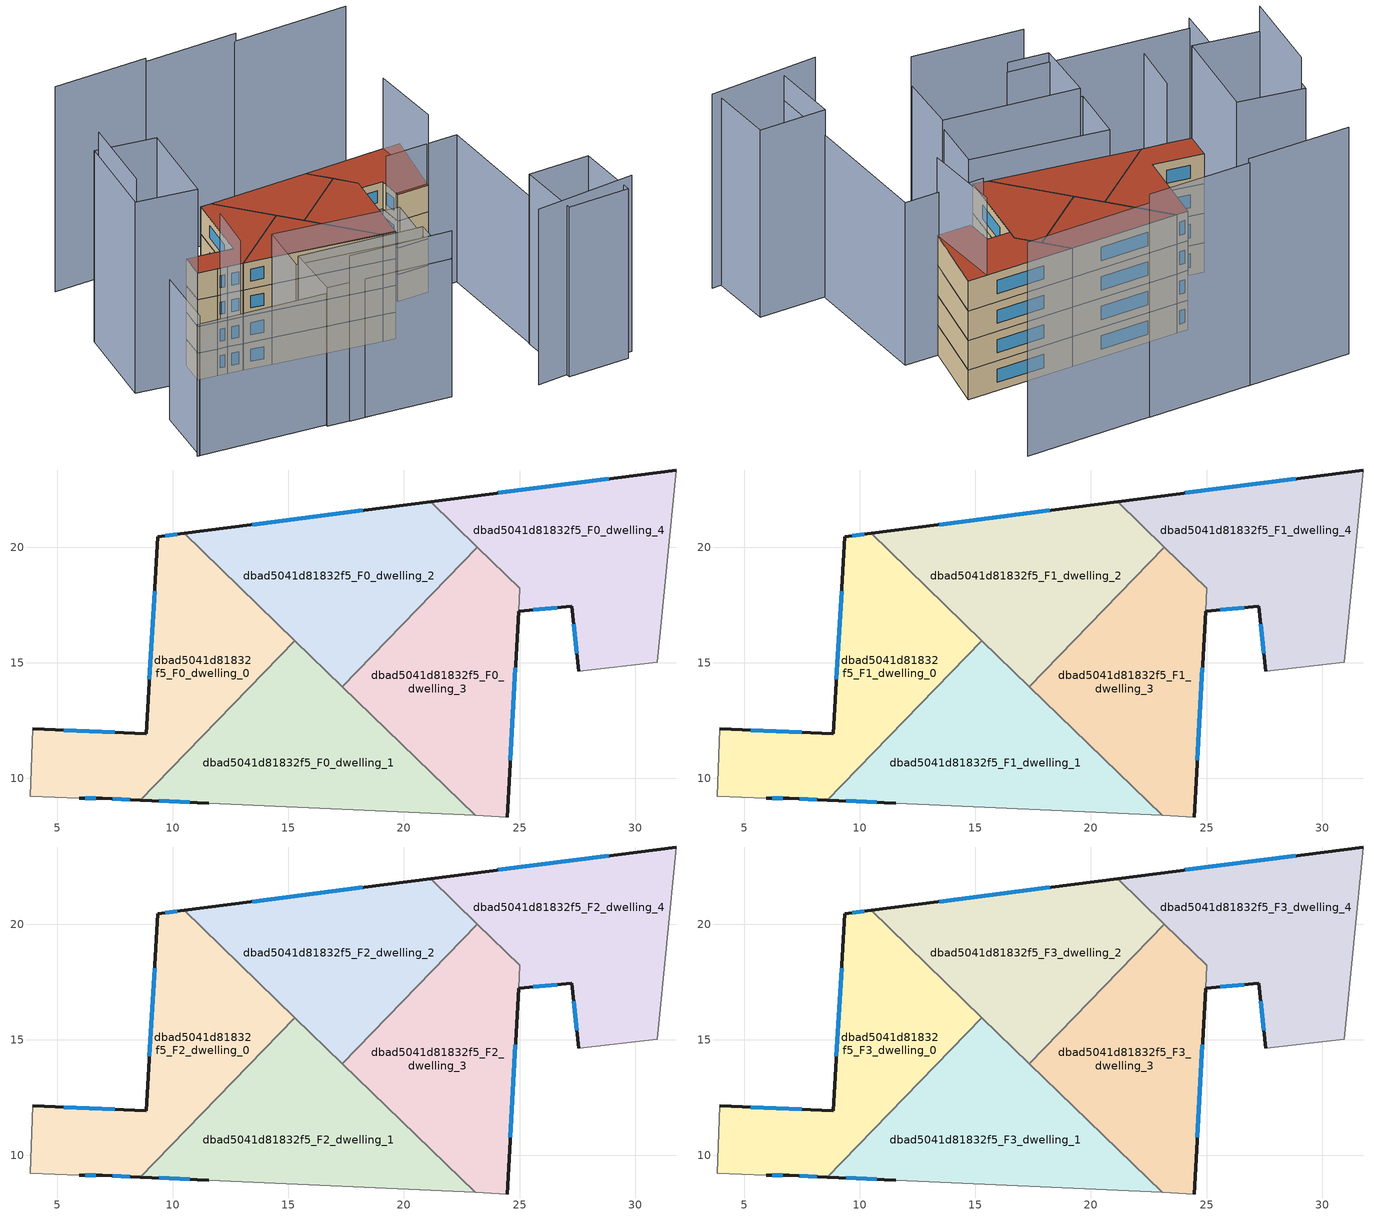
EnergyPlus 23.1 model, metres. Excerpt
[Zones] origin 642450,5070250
dbad5041d81832f5_F0_dwelling_0
 floor ground (EU_floor_Construction): 15.28,15.96 8.59,9.07 6.95,9.14 5.95,9.14 3.85,9.24 3.95,12.14 8.85,11.94 9.35,20.45 10.51,20.59 z0
 wall outside (EU_wall_Construction): 5.95,9.14 6.95,9.14 8.59,9.07 / 10.51,20.59 9.35,20.45 8.85,11.94 3.95,12.14 z0:3
 wall adiabatic (EU_wall_Construction): 3.95,12.14 3.85,9.24 5.95,9.14 z0:3
 wall to dbad5041d81832f5_F0_dwelling_2 (EU_wall_Construction): 15.28,15.96 10.51,20.59 z0:3
 wall to dbad5041d81832f5_F0_dwelling_1 (EU_wall_Construction): 8.59,9.07 15.28,15.96 z0:3
 window (EU_Window_Construction): 7.4,9.12 8.14,9.09 / 6.22,9.14 6.67,9.14 / 7.5,12 5.3,12.09 / 9.21,18.11 8.99,14.28 / 10.19,20.55 9.67,20.49 z0.83:2.17
dbad5041d81832f5_F0_dwelling_1
 floor ground (EU_floor_Construction): 23.08,8.4 11.55,8.94 8.59,9.07 15.28,15.96 z0
 wall outside (EU_wall_Construction): 8.59,9.07 11.55,8.94 z0:3
 wall adiabatic (EU_wall_Construction): 11.55,8.94 23.08,8.4 z0:3
 wall to dbad5041d81832f5_F0_dwelling_3 (EU_wall_Construction): 23.08,8.4 17.33,13.98 z0:3
 wall to dbad5041d81832f5_F0_dwelling_2 (EU_wall_Construction): 17.33,13.98 15.28,15.96 z0:3
 window (EU_Window_Construction): 9.41,9.03 10.74,8.97 z0.83:2.17
dbad5041d81832f5_F0_dwelling_2
 floor ground (EU_floor_Construction): 23.18,20.01 17.33,13.98 10.51,20.59 21.16,21.97 z0
 wall outside (EU_wall_Construction): 21.16,21.97 10.51,20.59 z0:3
 wall to dbad5041d81832f5_F0_dwelling_4 (EU_wall_Construction): 23.18,20.01 21.16,21.97 z0:3
 wall to dbad5041d81832f5_F0_dwelling_3 (EU_wall_Construction): 17.33,13.98 23.18,20.01 z0:3
 window (EU_Window_Construction): 18.23,21.59 13.44,20.97 z0.83:2.17
dbad5041d81832f5_F0_dwelling_3
 floor ground (EU_floor_Construction): 25.02,18.22 24.46,8.33 23.08,8.4 17.33,13.98 23.18,20.01 z0
 wall outside (EU_wall_Construction): 24.46,8.33 24.96,17.24 z0:3
 wall adiabatic (EU_wall_Construction): 23.08,8.4 24.46,8.33 z0:3
 wall to dbad5041d81832f5_F0_dwelling_4 (EU_wall_Construction): 24.96,17.24 25.02,18.22 23.18,20.01 z0:3
 window (EU_Window_Construction): 24.6,10.78 24.82,14.79 z0.83:2.17
dbad5041d81832f5_F0_dwelling_4
 floor ground (EU_floor_Construction): 31.77,23.34 30.97,15.04 27.56,14.64 27.27,17.44 24.96,17.24 25.02,18.22 21.16,21.97 z0
 wall outside (EU_wall_Construction): 31.77,23.34 21.16,21.97 / 24.96,17.24 27.27,17.44 27.56,14.64 z0:3
 wall adiabatic (EU_wall_Construction): 27.56,14.64 30.97,15.04 31.77,23.34 z0:3
 window (EU_Window_Construction): 28.85,22.96 24.08,22.35 / 27.35,16.67 27.48,15.41 / 25.6,17.29 26.63,17.38 z0.83:2.17
dbad5041d81832f5_F1_dwelling_0
 floor to dbad5041d81832f5_F0_dwelling_0 (EU_floor_Construction): 15.28,15.96 8.59,9.07 6.95,9.14 5.95,9.14 3.85,9.24 3.95,12.14 8.85,11.94 9.35,20.45 10.51,20.59 z3
 wall outside (EU_wall_Construction): 5.95,9.14 6.95,9.14 8.59,9.07 / 10.51,20.59 9.35,20.45 8.85,11.94 3.95,12.14 z3:6
 wall adiabatic (EU_wall_Construction): 3.95,12.14 3.85,9.24 5.95,9.14 z3:6
 wall to dbad5041d81832f5_F1_dwelling_2 (EU_wall_Construction): 15.28,15.96 10.51,20.59 z3:6
 wall to dbad5041d81832f5_F1_dwelling_1 (EU_wall_Construction): 8.59,9.07 15.28,15.96 z3:6
 window (EU_Window_Construction): 7.4,9.12 8.14,9.09 / 6.22,9.14 6.67,9.14 / 7.5,12 5.3,12.09 / 9.21,18.11 8.99,14.28 / 10.19,20.55 9.67,20.49 z3.83:5.17
dbad5041d81832f5_F1_dwelling_1
 floor to dbad5041d81832f5_F0_dwelling_1 (EU_floor_Construction): 23.08,8.4 11.55,8.94 8.59,9.07 15.28,15.96 z3
 wall outside (EU_wall_Construction): 8.59,9.07 11.55,8.94 z3:6
 wall adiabatic (EU_wall_Construction): 11.55,8.94 23.08,8.4 z3:6
 wall to dbad5041d81832f5_F1_dwelling_3 (EU_wall_Construction): 23.08,8.4 17.33,13.98 z3:6
 wall to dbad5041d81832f5_F1_dwelling_2 (EU_wall_Construction): 17.33,13.98 15.28,15.96 z3:6
 window (EU_Window_Construction): 9.41,9.03 10.74,8.97 z3.83:5.17
dbad5041d81832f5_F1_dwelling_2
 floor to dbad5041d81832f5_F0_dwelling_2 (EU_floor_Construction): 23.18,20.01 17.33,13.98 10.51,20.59 21.16,21.97 z3
 wall outside (EU_wall_Construction): 21.16,21.97 10.51,20.59 z3:6
 wall to dbad5041d81832f5_F1_dwelling_4 (EU_wall_Construction): 23.18,20.01 21.16,21.97 z3:6
 wall to dbad5041d81832f5_F1_dwelling_3 (EU_wall_Construction): 17.33,13.98 23.18,20.01 z3:6
 window (EU_Window_Construction): 18.23,21.59 13.44,20.97 z3.83:5.17
dbad5041d81832f5_F1_dwelling_3
 floor to dbad5041d81832f5_F0_dwelling_3 (EU_floor_Construction): 25.02,18.22 24.46,8.33 23.08,8.4 17.33,13.98 23.18,20.01 z3
 wall outside (EU_wall_Construction): 24.46,8.33 24.96,17.24 z3:6
 wall adiabatic (EU_wall_Construction): 23.08,8.4 24.46,8.33 z3:6
 wall to dbad5041d81832f5_F1_dwelling_4 (EU_wall_Construction): 24.96,17.24 25.02,18.22 23.18,20.01 z3:6
 window (EU_Window_Construction): 24.6,10.78 24.82,14.79 z3.83:5.17
dbad5041d81832f5_F1_dwelling_4
 floor to dbad5041d81832f5_F0_dwelling_4 (EU_floor_Construction): 31.77,23.34 30.97,15.04 27.56,14.64 27.26,17.44 24.96,17.24 25.02,18.22 21.16,21.97 z3
 wall outside (EU_wall_Construction): 31.77,23.34 21.16,21.97 / 24.96,17.24 27.27,17.44 27.56,14.64 z3:6
 wall adiabatic (EU_wall_Construction): 27.56,14.64 30.97,15.04 31.77,23.34 z3:6
 window (EU_Window_Construction): 28.85,22.96 24.08,22.35 / 27.35,16.67 27.48,15.41 / 25.6,17.29 26.63,17.38 z3.83:5.17
dbad5041d81832f5_F2_dwelling_0
 floor to dbad5041d81832f5_F1_dwelling_0 (EU_floor_Construction): 15.28,15.96 8.59,9.07 6.95,9.14 5.95,9.14 3.85,9.24 3.95,12.14 8.85,11.94 9.35,20.45 10.51,20.59 z6
 wall outside (EU_wall_Construction): 5.95,9.14 6.95,9.14 8.59,9.07 / 10.51,20.59 9.35,20.45 8.85,11.94 3.95,12.14 z6:9
 wall adiabatic (EU_wall_Construction): 3.95,12.14 3.85,9.24 5.95,9.14 z6:9
 wall to dbad5041d81832f5_F2_dwelling_2 (EU_wall_Construction): 15.28,15.96 10.51,20.59 z6:9
 wall to dbad5041d81832f5_F2_dwelling_1 (EU_wall_Construction): 8.59,9.07 15.28,15.96 z6:9
 window (EU_Window_Construction): 7.4,9.12 8.14,9.09 / 6.22,9.14 6.67,9.14 / 7.5,12 5.3,12.09 / 9.21,18.11 8.99,14.28 / 10.19,20.55 9.67,20.49 z6.83:8.17
dbad5041d81832f5_F2_dwelling_1
 floor to dbad5041d81832f5_F1_dwelling_1 (EU_floor_Construction): 23.08,8.4 11.55,8.94 8.59,9.07 15.28,15.96 z6
 wall outside (EU_wall_Construction): 8.59,9.07 11.55,8.94 z6:9
 wall adiabatic (EU_wall_Construction): 11.55,8.94 23.08,8.4 z6:9
 wall to dbad5041d81832f5_F2_dwelling_3 (EU_wall_Construction): 23.08,8.4 17.33,13.98 z6:9
 wall to dbad5041d81832f5_F2_dwelling_2 (EU_wall_Construction): 17.33,13.98 15.28,15.96 z6:9
 window (EU_Window_Construction): 9.41,9.03 10.74,8.97 z6.83:8.17
dbad5041d81832f5_F2_dwelling_2
 floor to dbad5041d81832f5_F1_dwelling_2 (EU_floor_Construction): 23.18,20.01 17.33,13.98 10.51,20.59 21.16,21.97 z6
 wall outside (EU_wall_Construction): 21.16,21.97 10.51,20.59 z6:9
 wall to dbad5041d81832f5_F2_dwelling_4 (EU_wall_Construction): 23.18,20.01 21.16,21.97 z6:9
 wall to dbad5041d81832f5_F2_dwelling_3 (EU_wall_Construction): 17.33,13.98 23.18,20.01 z6:9
 window (EU_Window_Construction): 18.23,21.59 13.44,20.97 z6.83:8.17
dbad5041d81832f5_F2_dwelling_3
 floor to dbad5041d81832f5_F1_dwelling_3 (EU_floor_Construction): 25.02,18.22 24.46,8.33 23.08,8.4 17.33,13.98 23.18,20.01 z6
 wall outside (EU_wall_Construction): 24.46,8.33 24.96,17.24 z6:9
 wall adiabatic (EU_wall_Construction): 23.08,8.4 24.46,8.33 z6:9
 wall to dbad5041d81832f5_F2_dwelling_4 (EU_wall_Construction): 24.96,17.24 25.02,18.22 23.18,20.01 z6:9
 window (EU_Window_Construction): 24.6,10.78 24.82,14.79 z6.83:8.17
dbad5041d81832f5_F2_dwelling_4
 floor to dbad5041d81832f5_F1_dwelling_4 (EU_floor_Construction): 31.77,23.34 30.97,15.04 27.56,14.64 27.26,17.44 24.96,17.24 25.02,18.22 21.16,21.97 z6
 wall outside (EU_wall_Construction): 31.77,23.34 21.16,21.97 / 24.96,17.24 27.27,17.44 27.56,14.64 z6:9
 wall adiabatic (EU_wall_Construction): 27.56,14.64 30.97,15.04 31.77,23.34 z6:9
 window (EU_Window_Construction): 28.85,22.96 24.08,22.35 / 27.35,16.67 27.48,15.41 / 25.6,17.29 26.63,17.38 z6.83:8.17
dbad5041d81832f5_F3_dwelling_0
 floor to dbad5041d81832f5_F2_dwelling_0 (EU_floor_Construction): 15.28,15.96 8.59,9.07 6.95,9.14 5.95,9.14 3.85,9.24 3.95,12.14 8.85,11.94 9.35,20.45 10.51,20.59 z9
 wall outside (EU_wall_Construction): 5.95,9.14 6.95,9.14 8.59,9.07 / 10.51,20.59 9.35,20.45 8.85,11.94 3.95,12.14 z9:12
 wall adiabatic (EU_wall_Construction): 3.95,12.14 3.85,9.24 5.95,9.14 z9:12
 wall to dbad5041d81832f5_F3_dwelling_2 (EU_wall_Construction): 15.28,15.96 10.51,20.59 z9:12
 wall to dbad5041d81832f5_F3_dwelling_1 (EU_wall_Construction): 8.59,9.07 15.28,15.96 z9:12
 window (EU_Window_Construction): 7.4,9.12 8.14,9.09 / 6.22,9.14 6.67,9.14 / 7.5,12 5.3,12.09 / 9.21,18.11 8.99,14.28 / 10.19,20.55 9.67,20.49 z9.83:11.17
 roof outside (EU_roof_Construction): 8.59,9.07 15.28,15.96 10.51,20.59 9.35,20.45 8.85,11.94 3.95,12.14 3.85,9.24 5.95,9.14 6.95,9.14 z12
dbad5041d81832f5_F3_dwelling_1
 floor to dbad5041d81832f5_F2_dwelling_1 (EU_floor_Construction): 23.08,8.4 11.55,8.94 8.59,9.07 15.28,15.96 z9
 wall outside (EU_wall_Construction): 8.59,9.07 11.55,8.94 z9:12
 wall adiabatic (EU_wall_Construction): 11.55,8.94 23.08,8.4 z9:12
 wall to dbad5041d81832f5_F3_dwelling_3 (EU_wall_Construction): 23.08,8.4 17.33,13.98 z9:12
 wall to dbad5041d81832f5_F3_dwelling_2 (EU_wall_Construction): 17.33,13.98 15.28,15.96 z9:12
 window (EU_Window_Construction): 9.41,9.03 10.74,8.97 z9.83:11.17
 roof outside (EU_roof_Construction): 23.08,8.4 15.28,15.96 8.59,9.07 11.55,8.94 z12
dbad5041d81832f5_F3_dwelling_2
 floor to dbad5041d81832f5_F2_dwelling_2 (EU_floor_Construction): 23.18,20.01 17.33,13.98 10.51,20.59 21.16,21.97 z9
 wall outside (EU_wall_Construction): 21.16,21.97 10.51,20.59 z9:12
 wall to dbad5041d81832f5_F3_dwelling_4 (EU_wall_Construction): 23.18,20.01 21.16,21.97 z9:12
 wall to dbad5041d81832f5_F3_dwelling_3 (EU_wall_Construction): 17.33,13.98 23.18,20.01 z9:12
 window (EU_Window_Construction): 18.23,21.59 13.44,20.97 z9.83:11.17
 roof outside (EU_roof_Construction): 17.33,13.98 23.18,20.01 21.16,21.97 10.51,20.59 z12
dbad5041d81832f5_F3_dwelling_3
 floor to dbad5041d81832f5_F2_dwelling_3 (EU_floor_Construction): 25.02,18.22 24.46,8.33 23.08,8.4 17.33,13.98 23.18,20.01 z9
 wall outside (EU_wall_Construction): 24.46,8.33 24.96,17.24 z9:12
 wall adiabatic (EU_wall_Construction): 23.08,8.4 24.46,8.33 z9:12
 wall to dbad5041d81832f5_F3_dwelling_4 (EU_wall_Construction): 24.96,17.24 25.02,18.22 23.18,20.01 z9:12
 window (EU_Window_Construction): 24.6,10.78 24.82,14.79 z9.83:11.17
 roof outside (EU_roof_Construction): 24.46,8.33 25.02,18.22 23.18,20.01 17.33,13.98 23.08,8.4 z12
dbad5041d81832f5_F3_dwelling_4
 floor to dbad5041d81832f5_F2_dwelling_4 (EU_floor_Construction): 31.77,23.34 30.97,15.04 27.56,14.64 27.26,17.44 24.96,17.24 25.02,18.22 21.16,21.97 z9
 wall outside (EU_wall_Construction): 31.77,23.34 21.16,21.97 / 24.96,17.24 27.27,17.44 27.56,14.64 z9:12
 wall adiabatic (EU_wall_Construction): 27.56,14.64 30.97,15.04 31.77,23.34 z9:12
 window (EU_Window_Construction): 28.85,22.96 24.08,22.35 / 27.35,16.67 27.48,15.41 / 25.6,17.29 26.63,17.38 z9.83:11.17
 roof outside (EU_roof_Construction): 30.97,15.04 31.77,23.34 21.16,21.97 25.02,18.22 24.96,17.24 27.27,17.44 27.56,14.64 z12
shading: 13.92,-3.91 24.83,-3.69 z0:18.5; 33.33,-5.3 44.14,-3.3 z0:19.7; 36.66,-5.18 35.77,2.13 / 35.77,2.13 42.38,2.94 / 42.38,2.94 43.28,-4.37 / 43.28,-4.37 36.66,-5.18 z0:19; -2.17,-3.77 15.64,-3.58 z0:14.7; 24.76,-3.88 11.55,-3.87 / 11.55,-3.87 11.55,2.73 / 11.55,2.73 24.76,2.73 / 24.76,2.73 24.76,-3.88 z0:15.5; -1.75,3.55 -1.95,-3.87 z0:15.7; 24.66,2.23 11.31,2.74 / 11.31,2.74 11.55,8.94 / 11.55,8.94 24.9,8.42 / 24.9,8.42 24.66,2.23 z0:14.6; 6.19,9.12 5.85,3.74 z0:18.1; -2.16,19.05 -2.54,9.54 z0:24; 3.85,9.24 -2.66,9.54 / -2.66,9.54 -2.17,20 / -2.17,20 4.33,19.7 / 4.33,19.7 3.85,9.24 z0:21.4; 18.66,32.65 8.46,31.35 z0:22.6; 31.07,34.25 18.57,32.64 z0:21.7; 8.53,31.36 -1.66,30.11 z0:23; 26.39,14.77 34.3,15.67 / 34.3,15.67 36.66,-5.18 z0:16.5; 30.97,15.04 29.89,23.09 z0:19.9
[Building]
EU S2 Campaign: North Axis=0; Terrain=City; Solar Distribution=FullExterior
[Site:Location]
Lyon-Bron: Latitude=45.75; Longitude=5; Time Zone=1; Elevation=198
[SizingPeriod:WeatherFileDays]
AnnualSizingPeriod: Begin Month=1; Begin Day of Month=1; End Month=12; End Day of Month=31; Day of Week for Start Day=Monday; Use Weather File Daylight Saving Period=No; Use Weather File Rain and Snow Indicators=No
[MATERIAL]
EU_InternalMass_Material: Roughness=MediumRough; Thickness=0.1; Conductivity=1; Density=1800; Specific Heat=900; Thermal Absorptance=0.9; Solar Absorptance=0.7; Visible Absorptance=0.7
[MATERIAL:NOMASS] Roughness=MediumRough; Thermal Absorptance=0.9; Solar Absorptance=0.7; Visible Absorptance=0.7
Name | Thermal Resistance
EU_wall_NoMass | 0.87146
EU_roof_NoMass | 0.842276
EU_floor_NoMass | 0.496999
[WINDOWMATERIAL:SIMPLEGLAZINGSYSTEM]
EU_Window_SimpleGlazing: UFactor=2.2525; Solar Heat Gain Coefficient=0.76; Visible Transmittance=0.76
[CONSTRUCTION]
EU_wall_Construction: EU_wall_NoMass
EU_roof_Construction: EU_roof_NoMass
EU_floor_Construction: EU_floor_NoMass
EU_Window_Construction: EU_Window_SimpleGlazing
EU_InternalMass_Construction: EU_InternalMass_Material
[ZONE] Type=1; Multiplier=1; Ceiling Height=autocalculate; Floor Area=autocalculate; Part of Total Floor Area=Yes
Name | Volume
dbad5041d81832f5_F0_dwelling_0 | 156.276
dbad5041d81832f5_F1_dwelling_0; dbad5041d81832f5_F2_dwelling_0; dbad5041d81832f5_F3_dwelling_0 | 156.278
dbad5041d81832f5_F0_dwelling_1; dbad5041d81832f5_F1_dwelling_1; dbad5041d81832f5_F2_dwelling_1; dbad5041d81832f5_F3_dwelling_1 | 156.305
dbad5041d81832f5_F0_dwelling_2 | 155.309
dbad5041d81832f5_F1_dwelling_2; dbad5041d81832f5_F2_dwelling_2; dbad5041d81832f5_F3_dwelling_2 | 155.308
dbad5041d81832f5_F0_dwelling_3; dbad5041d81832f5_F1_dwelling_3; dbad5041d81832f5_F2_dwelling_3; dbad5041d81832f5_F3_dwelling_3 | 153.872
dbad5041d81832f5_F0_dwelling_4; dbad5041d81832f5_F1_dwelling_4; dbad5041d81832f5_F2_dwelling_4; dbad5041d81832f5_F3_dwelling_4 | 159.661
[INTERNALMASS] Construction=EU_InternalMass_Construction
Name | Zone or ZoneList | Surface Area
dbad5041d81832f5_F0_dwelling_0_EU_InternalMass | dbad5041d81832f5_F0_dwelling_0 | 52.0932
dbad5041d81832f5_F0_dwelling_1_EU_InternalMass | dbad5041d81832f5_F0_dwelling_1 | 52.1008
dbad5041d81832f5_F0_dwelling_2_EU_InternalMass | dbad5041d81832f5_F0_dwelling_2 | 51.7685
dbad5041d81832f5_F0_dwelling_3_EU_InternalMass | dbad5041d81832f5_F0_dwelling_3 | 51.2909
dbad5041d81832f5_F0_dwelling_4_EU_InternalMass | dbad5041d81832f5_F0_dwelling_4 | 53.2203
dbad5041d81832f5_F1_dwelling_0_EU_InternalMass | dbad5041d81832f5_F1_dwelling_0 | 52.0932
dbad5041d81832f5_F1_dwelling_1_EU_InternalMass | dbad5041d81832f5_F1_dwelling_1 | 52.1008
dbad5041d81832f5_F1_dwelling_2_EU_InternalMass | dbad5041d81832f5_F1_dwelling_2 | 51.7685
dbad5041d81832f5_F1_dwelling_3_EU_InternalMass | dbad5041d81832f5_F1_dwelling_3 | 51.2909
dbad5041d81832f5_F1_dwelling_4_EU_InternalMass | dbad5041d81832f5_F1_dwelling_4 | 53.2203
dbad5041d81832f5_F2_dwelling_0_EU_InternalMass | dbad5041d81832f5_F2_dwelling_0 | 52.0932
dbad5041d81832f5_F2_dwelling_1_EU_InternalMass | dbad5041d81832f5_F2_dwelling_1 | 52.1008
dbad5041d81832f5_F2_dwelling_2_EU_InternalMass | dbad5041d81832f5_F2_dwelling_2 | 51.7685
dbad5041d81832f5_F2_dwelling_3_EU_InternalMass | dbad5041d81832f5_F2_dwelling_3 | 51.2909
dbad5041d81832f5_F2_dwelling_4_EU_InternalMass | dbad5041d81832f5_F2_dwelling_4 | 53.2203
dbad5041d81832f5_F3_dwelling_0_EU_InternalMass | dbad5041d81832f5_F3_dwelling_0 | 52.0932
dbad5041d81832f5_F3_dwelling_1_EU_InternalMass | dbad5041d81832f5_F3_dwelling_1 | 52.1008
dbad5041d81832f5_F3_dwelling_2_EU_InternalMass | dbad5041d81832f5_F3_dwelling_2 | 51.7685
dbad5041d81832f5_F3_dwelling_3_EU_InternalMass | dbad5041d81832f5_F3_dwelling_3 | 51.2909
dbad5041d81832f5_F3_dwelling_4_EU_InternalMass | dbad5041d81832f5_F3_dwelling_4 | 53.2203
[OTHEREQUIPMENT] Fuel Type=Electricity; Design Level Calculation Method=Watts/Area; Power per Zone Floor Area=1; Fraction Latent=0; Fraction Radiant=0; Fraction Lost=0; Carbon Dioxide Generation Rate=0; EndUse Subcategory=EU_Step8_InternalGains
Name | Zone or ZoneList or Space or SpaceList | Schedule
EU_Step8_InternalGain_dbad5041d81832f5_F0_dwelling_0_f000 | dbad5041d81832f5_F0_dwelling_0 | EU_Step8_GainSchedule_dbad5041d81832f5_F0_dwelling_0_f000
EU_Step8_InternalGain_dbad5041d81832f5_F0_dwelling_1_f000 | dbad5041d81832f5_F0_dwelling_1 | EU_Step8_GainSchedule_dbad5041d81832f5_F0_dwelling_1_f000
EU_Step8_InternalGain_dbad5041d81832f5_F0_dwelling_2_f000 | dbad5041d81832f5_F0_dwelling_2 | EU_Step8_GainSchedule_dbad5041d81832f5_F0_dwelling_2_f000
EU_Step8_InternalGain_dbad5041d81832f5_F0_dwelling_3_f000 | dbad5041d81832f5_F0_dwelling_3 | EU_Step8_GainSchedule_dbad5041d81832f5_F0_dwelling_3_f000
EU_Step8_InternalGain_dbad5041d81832f5_F0_dwelling_4_f000 | dbad5041d81832f5_F0_dwelling_4 | EU_Step8_GainSchedule_dbad5041d81832f5_F0_dwelling_4_f000
EU_Step8_InternalGain_dbad5041d81832f5_F1_dwelling_0_f000 | dbad5041d81832f5_F1_dwelling_0 | EU_Step8_GainSchedule_dbad5041d81832f5_F1_dwelling_0_f000
EU_Step8_InternalGain_dbad5041d81832f5_F1_dwelling_1_f000 | dbad5041d81832f5_F1_dwelling_1 | EU_Step8_GainSchedule_dbad5041d81832f5_F1_dwelling_1_f000
EU_Step8_InternalGain_dbad5041d81832f5_F1_dwelling_2_f000 | dbad5041d81832f5_F1_dwelling_2 | EU_Step8_GainSchedule_dbad5041d81832f5_F1_dwelling_2_f000
EU_Step8_InternalGain_dbad5041d81832f5_F1_dwelling_3_f000 | dbad5041d81832f5_F1_dwelling_3 | EU_Step8_GainSchedule_dbad5041d81832f5_F1_dwelling_3_f000
EU_Step8_InternalGain_dbad5041d81832f5_F1_dwelling_4_f000 | dbad5041d81832f5_F1_dwelling_4 | EU_Step8_GainSchedule_dbad5041d81832f5_F1_dwelling_4_f000
EU_Step8_InternalGain_dbad5041d81832f5_F2_dwelling_0_f000 | dbad5041d81832f5_F2_dwelling_0 | EU_Step8_GainSchedule_dbad5041d81832f5_F2_dwelling_0_f000
EU_Step8_InternalGain_dbad5041d81832f5_F2_dwelling_1_f000 | dbad5041d81832f5_F2_dwelling_1 | EU_Step8_GainSchedule_dbad5041d81832f5_F2_dwelling_1_f000
EU_Step8_InternalGain_dbad5041d81832f5_F2_dwelling_2_f000 | dbad5041d81832f5_F2_dwelling_2 | EU_Step8_GainSchedule_dbad5041d81832f5_F2_dwelling_2_f000
EU_Step8_InternalGain_dbad5041d81832f5_F2_dwelling_3_f000 | dbad5041d81832f5_F2_dwelling_3 | EU_Step8_GainSchedule_dbad5041d81832f5_F2_dwelling_3_f000
EU_Step8_InternalGain_dbad5041d81832f5_F2_dwelling_4_f000 | dbad5041d81832f5_F2_dwelling_4 | EU_Step8_GainSchedule_dbad5041d81832f5_F2_dwelling_4_f000
EU_Step8_InternalGain_dbad5041d81832f5_F3_dwelling_0_f000 | dbad5041d81832f5_F3_dwelling_0 | EU_Step8_GainSchedule_dbad5041d81832f5_F3_dwelling_0_f000
EU_Step8_InternalGain_dbad5041d81832f5_F3_dwelling_1_f000 | dbad5041d81832f5_F3_dwelling_1 | EU_Step8_GainSchedule_dbad5041d81832f5_F3_dwelling_1_f000
EU_Step8_InternalGain_dbad5041d81832f5_F3_dwelling_2_f000 | dbad5041d81832f5_F3_dwelling_2 | EU_Step8_GainSchedule_dbad5041d81832f5_F3_dwelling_2_f000
EU_Step8_InternalGain_dbad5041d81832f5_F3_dwelling_3_f000 | dbad5041d81832f5_F3_dwelling_3 | EU_Step8_GainSchedule_dbad5041d81832f5_F3_dwelling_3_f000
EU_Step8_InternalGain_dbad5041d81832f5_F3_dwelling_4_f000 | dbad5041d81832f5_F3_dwelling_4 | EU_Step8_GainSchedule_dbad5041d81832f5_F3_dwelling_4_f000
[ZONEVENTILATION:DESIGNFLOWRATE] Schedule=EU_AlwaysOn; Design Flow Rate Calculation Method=AirChanges/Hour; Air Changes per Hour=0.425; Ventilation Type=Natural; Fan Pressure Rise=0; Fan Total Efficiency=1; Constant Term Coefficient=1; Temperature Term Coefficient=0; Velocity Term Coefficient=0; Velocity Squared Term Coefficient=0; Minimum Indoor Temperature=-100; Maximum Indoor Temperature=100; Delta Temperature=-100; Minimum Outdoor Temperature=-100; Maximum Outdoor Temperature=100; Maximum Wind Speed=40
Name | Zone or ZoneList or Space or SpaceList
EU_ConstantAir_dbad5041d81832f5_F0_dwelling_0 | dbad5041d81832f5_F0_dwelling_0
EU_ConstantAir_dbad5041d81832f5_F0_dwelling_1 | dbad5041d81832f5_F0_dwelling_1
EU_ConstantAir_dbad5041d81832f5_F0_dwelling_2 | dbad5041d81832f5_F0_dwelling_2
EU_ConstantAir_dbad5041d81832f5_F0_dwelling_3 | dbad5041d81832f5_F0_dwelling_3
EU_ConstantAir_dbad5041d81832f5_F0_dwelling_4 | dbad5041d81832f5_F0_dwelling_4
EU_ConstantAir_dbad5041d81832f5_F1_dwelling_0 | dbad5041d81832f5_F1_dwelling_0
EU_ConstantAir_dbad5041d81832f5_F1_dwelling_1 | dbad5041d81832f5_F1_dwelling_1
EU_ConstantAir_dbad5041d81832f5_F1_dwelling_2 | dbad5041d81832f5_F1_dwelling_2
EU_ConstantAir_dbad5041d81832f5_F1_dwelling_3 | dbad5041d81832f5_F1_dwelling_3
EU_ConstantAir_dbad5041d81832f5_F1_dwelling_4 | dbad5041d81832f5_F1_dwelling_4
EU_ConstantAir_dbad5041d81832f5_F2_dwelling_0 | dbad5041d81832f5_F2_dwelling_0
EU_ConstantAir_dbad5041d81832f5_F2_dwelling_1 | dbad5041d81832f5_F2_dwelling_1
EU_ConstantAir_dbad5041d81832f5_F2_dwelling_2 | dbad5041d81832f5_F2_dwelling_2
EU_ConstantAir_dbad5041d81832f5_F2_dwelling_3 | dbad5041d81832f5_F2_dwelling_3
EU_ConstantAir_dbad5041d81832f5_F2_dwelling_4 | dbad5041d81832f5_F2_dwelling_4
EU_ConstantAir_dbad5041d81832f5_F3_dwelling_0 | dbad5041d81832f5_F3_dwelling_0
EU_ConstantAir_dbad5041d81832f5_F3_dwelling_1 | dbad5041d81832f5_F3_dwelling_1
EU_ConstantAir_dbad5041d81832f5_F3_dwelling_2 | dbad5041d81832f5_F3_dwelling_2
EU_ConstantAir_dbad5041d81832f5_F3_dwelling_3 | dbad5041d81832f5_F3_dwelling_3
EU_ConstantAir_dbad5041d81832f5_F3_dwelling_4 | dbad5041d81832f5_F3_dwelling_4
[HVACTEMPLATE:THERMOSTAT] Constant Heating Setpoint=20; Constant Cooling Setpoint=50
EU_HeatOnly_dbad5041d81832f5_F0_dwelling_0; EU_HeatOnly_dbad5041d81832f5_F0_dwelling_1; EU_HeatOnly_dbad5041d81832f5_F0_dwelling_2; EU_HeatOnly_dbad5041d81832f5_F0_dwelling_3; EU_HeatOnly_dbad5041d81832f5_F0_dwelling_4; EU_HeatOnly_dbad5041d81832f5_F1_dwelling_0; EU_HeatOnly_dbad5041d81832f5_F1_dwelling_1; EU_HeatOnly_dbad5041d81832f5_F1_dwelling_2; EU_HeatOnly_dbad5041d81832f5_F1_dwelling_3; EU_HeatOnly_dbad5041d81832f5_F1_dwelling_4; EU_HeatOnly_dbad5041d81832f5_F2_dwelling_0; EU_HeatOnly_dbad5041d81832f5_F2_dwelling_1; EU_HeatOnly_dbad5041d81832f5_F2_dwelling_2; EU_HeatOnly_dbad5041d81832f5_F2_dwelling_3; EU_HeatOnly_dbad5041d81832f5_F2_dwelling_4; EU_HeatOnly_dbad5041d81832f5_F3_dwelling_0; EU_HeatOnly_dbad5041d81832f5_F3_dwelling_1; EU_HeatOnly_dbad5041d81832f5_F3_dwelling_2; EU_HeatOnly_dbad5041d81832f5_F3_dwelling_3; EU_HeatOnly_dbad5041d81832f5_F3_dwelling_4
[HVACTEMPLATE:ZONE:IDEALLOADSAIRSYSTEM] System Availability Schedule=EU_AlwaysOn; Maximum Heating Supply Air Temperature=50; Minimum Cooling Supply Air Temperature=13; Maximum Heating Supply Air Humidity Ratio=0.0156; Minimum Cooling Supply Air Humidity Ratio=0.0077; Heating Limit=NoLimit; Cooling Limit=NoLimit; Heating Availability Schedule=EU_AlwaysOn; Cooling Availability Schedule=EU_CoolingOff; Dehumidification Control Type=ConstantSensibleHeatRatio; Cooling Sensible Heat Ratio=0.7; Dehumidification Setpoint=60; Humidification Control Type=None; Humidification Setpoint=30; Outdoor Air Method=None; Outdoor Air Flow Rate per Person=0.00944; Outdoor Air Flow Rate per Zone Floor Area=0; Outdoor Air Flow Rate per Zone=0; Demand Controlled Ventilation Type=None; Outdoor Air Economizer Type=NoEconomizer; Heat Recovery Type=None; Sensible Heat Recovery Effectiveness=0.7; Latent Heat Recovery Effectiveness=0.65
Name | Template Thermostat
dbad5041d81832f5_F0_dwelling_0 | EU_HeatOnly_dbad5041d81832f5_F0_dwelling_0
dbad5041d81832f5_F0_dwelling_1 | EU_HeatOnly_dbad5041d81832f5_F0_dwelling_1
dbad5041d81832f5_F0_dwelling_2 | EU_HeatOnly_dbad5041d81832f5_F0_dwelling_2
dbad5041d81832f5_F0_dwelling_3 | EU_HeatOnly_dbad5041d81832f5_F0_dwelling_3
dbad5041d81832f5_F0_dwelling_4 | EU_HeatOnly_dbad5041d81832f5_F0_dwelling_4
dbad5041d81832f5_F1_dwelling_0 | EU_HeatOnly_dbad5041d81832f5_F1_dwelling_0
dbad5041d81832f5_F1_dwelling_1 | EU_HeatOnly_dbad5041d81832f5_F1_dwelling_1
dbad5041d81832f5_F1_dwelling_2 | EU_HeatOnly_dbad5041d81832f5_F1_dwelling_2
dbad5041d81832f5_F1_dwelling_3 | EU_HeatOnly_dbad5041d81832f5_F1_dwelling_3
dbad5041d81832f5_F1_dwelling_4 | EU_HeatOnly_dbad5041d81832f5_F1_dwelling_4
dbad5041d81832f5_F2_dwelling_0 | EU_HeatOnly_dbad5041d81832f5_F2_dwelling_0
dbad5041d81832f5_F2_dwelling_1 | EU_HeatOnly_dbad5041d81832f5_F2_dwelling_1
dbad5041d81832f5_F2_dwelling_2 | EU_HeatOnly_dbad5041d81832f5_F2_dwelling_2
dbad5041d81832f5_F2_dwelling_3 | EU_HeatOnly_dbad5041d81832f5_F2_dwelling_3
dbad5041d81832f5_F2_dwelling_4 | EU_HeatOnly_dbad5041d81832f5_F2_dwelling_4
dbad5041d81832f5_F3_dwelling_0 | EU_HeatOnly_dbad5041d81832f5_F3_dwelling_0
dbad5041d81832f5_F3_dwelling_1 | EU_HeatOnly_dbad5041d81832f5_F3_dwelling_1
dbad5041d81832f5_F3_dwelling_2 | EU_HeatOnly_dbad5041d81832f5_F3_dwelling_2
dbad5041d81832f5_F3_dwelling_3 | EU_HeatOnly_dbad5041d81832f5_F3_dwelling_3
dbad5041d81832f5_F3_dwelling_4 | EU_HeatOnly_dbad5041d81832f5_F3_dwelling_4
[SIZING:ZONE] Zone Cooling Design Supply Air Temperature Input Method=SupplyAirTemperature; Zone Cooling Design Supply Air Temperature=13; Zone Heating Design Supply Air Temperature Input Method=SupplyAirTemperature; Zone Heating Design Supply Air Temperature=50; Zone Cooling Design Supply Air Humidity Ratio=0.008; Zone Heating Design Supply Air Humidity Ratio=0.008; Cooling Design Air Flow Method=DesignDay; Cooling Design Air Flow Rate=0; Cooling Minimum Air Flow per Zone Floor Area=0.000762; Cooling Minimum Air Flow=0; Cooling Minimum Air Flow Fraction=0.2; Heating Design Air Flow Method=DesignDay; Heating Design Air Flow Rate=0; Heating Maximum Air Flow per Zone Floor Area=0.002032; Heating Maximum Air Flow=0.141576; Heating Maximum Air Flow Fraction=0.3; Account for Dedicated Outdoor Air System=No; Dedicated Outdoor Air System Control Strategy=NeutralSupplyAir; Dedicated Outdoor Air Low Setpoint Temperature for Design=autosize; Dedicated Outdoor Air High Setpoint Temperature for Design=autosize; Zone Load Sizing Method=Sensible Load Only No Latent Load; Zone Latent Cooling Design Supply Air Humidity Ratio Input Method=HumidityRatioDifference; Zone Cooling Design Supply Air Humidity Ratio Difference=0.005; Zone Latent Heating Design Supply Air Humidity Ratio Input Method=HumidityRatioDifference; Zone Humidification Design Supply Air Humidity Ratio Difference=0.005
dbad5041d81832f5_F0_dwelling_0; dbad5041d81832f5_F0_dwelling_1; dbad5041d81832f5_F0_dwelling_2; dbad5041d81832f5_F0_dwelling_3; dbad5041d81832f5_F0_dwelling_4; dbad5041d81832f5_F1_dwelling_0; dbad5041d81832f5_F1_dwelling_1; dbad5041d81832f5_F1_dwelling_2; dbad5041d81832f5_F1_dwelling_3; dbad5041d81832f5_F1_dwelling_4; dbad5041d81832f5_F2_dwelling_0; dbad5041d81832f5_F2_dwelling_1; dbad5041d81832f5_F2_dwelling_2; dbad5041d81832f5_F2_dwelling_3; dbad5041d81832f5_F2_dwelling_4; dbad5041d81832f5_F3_dwelling_0; dbad5041d81832f5_F3_dwelling_1; dbad5041d81832f5_F3_dwelling_2; dbad5041d81832f5_F3_dwelling_3; dbad5041d81832f5_F3_dwelling_4
[SCHEDULE:CONSTANT]
Name | Hourly Value
EU_AlwaysOn | 1
EU_CoolingOff | 0
[SCHEDULE:FILE] Column Number=1; Rows to Skip at Top=0; Number of Hours of Data=8760; Column Separator=Comma; Interpolate to Timestep=No; Minutes per Item=60; Adjust Schedule for Daylight Savings=Yes
Name | File
EU_Step8_GainSchedule_dbad5041d81832f5_F0_dwelling_0_f000 | ../../schedules/dbad5041d81832f5/dbad5041d81832f5_F0_dwelling_0_f000_gain.csv
EU_Step8_GainSchedule_dbad5041d81832f5_F0_dwelling_1_f000 | ../../schedules/dbad5041d81832f5/dbad5041d81832f5_F0_dwelling_1_f000_gain.csv
EU_Step8_GainSchedule_dbad5041d81832f5_F0_dwelling_2_f000 | ../../schedules/dbad5041d81832f5/dbad5041d81832f5_F0_dwelling_2_f000_gain.csv
EU_Step8_GainSchedule_dbad5041d81832f5_F0_dwelling_3_f000 | ../../schedules/dbad5041d81832f5/dbad5041d81832f5_F0_dwelling_3_f000_gain.csv
EU_Step8_GainSchedule_dbad5041d81832f5_F0_dwelling_4_f000 | ../../schedules/dbad5041d81832f5/dbad5041d81832f5_F0_dwelling_4_f000_gain.csv
EU_Step8_GainSchedule_dbad5041d81832f5_F1_dwelling_0_f000 | ../../schedules/dbad5041d81832f5/dbad5041d81832f5_F1_dwelling_0_f000_gain.csv
EU_Step8_GainSchedule_dbad5041d81832f5_F1_dwelling_1_f000 | ../../schedules/dbad5041d81832f5/dbad5041d81832f5_F1_dwelling_1_f000_gain.csv
EU_Step8_GainSchedule_dbad5041d81832f5_F1_dwelling_2_f000 | ../../schedules/dbad5041d81832f5/dbad5041d81832f5_F1_dwelling_2_f000_gain.csv
EU_Step8_GainSchedule_dbad5041d81832f5_F1_dwelling_3_f000 | ../../schedules/dbad5041d81832f5/dbad5041d81832f5_F1_dwelling_3_f000_gain.csv
EU_Step8_GainSchedule_dbad5041d81832f5_F1_dwelling_4_f000 | ../../schedules/dbad5041d81832f5/dbad5041d81832f5_F1_dwelling_4_f000_gain.csv
EU_Step8_GainSchedule_dbad5041d81832f5_F2_dwelling_0_f000 | ../../schedules/dbad5041d81832f5/dbad5041d81832f5_F2_dwelling_0_f000_gain.csv
EU_Step8_GainSchedule_dbad5041d81832f5_F2_dwelling_1_f000 | ../../schedules/dbad5041d81832f5/dbad5041d81832f5_F2_dwelling_1_f000_gain.csv
EU_Step8_GainSchedule_dbad5041d81832f5_F2_dwelling_2_f000 | ../../schedules/dbad5041d81832f5/dbad5041d81832f5_F2_dwelling_2_f000_gain.csv
EU_Step8_GainSchedule_dbad5041d81832f5_F2_dwelling_3_f000 | ../../schedules/dbad5041d81832f5/dbad5041d81832f5_F2_dwelling_3_f000_gain.csv
EU_Step8_GainSchedule_dbad5041d81832f5_F2_dwelling_4_f000 | ../../schedules/dbad5041d81832f5/dbad5041d81832f5_F2_dwelling_4_f000_gain.csv
EU_Step8_GainSchedule_dbad5041d81832f5_F3_dwelling_0_f000 | ../../schedules/dbad5041d81832f5/dbad5041d81832f5_F3_dwelling_0_f000_gain.csv
EU_Step8_GainSchedule_dbad5041d81832f5_F3_dwelling_1_f000 | ../../schedules/dbad5041d81832f5/dbad5041d81832f5_F3_dwelling_1_f000_gain.csv
EU_Step8_GainSchedule_dbad5041d81832f5_F3_dwelling_2_f000 | ../../schedules/dbad5041d81832f5/dbad5041d81832f5_F3_dwelling_2_f000_gain.csv
EU_Step8_GainSchedule_dbad5041d81832f5_F3_dwelling_3_f000 | ../../schedules/dbad5041d81832f5/dbad5041d81832f5_F3_dwelling_3_f000_gain.csv
EU_Step8_GainSchedule_dbad5041d81832f5_F3_dwelling_4_f000 | ../../schedules/dbad5041d81832f5/dbad5041d81832f5_F3_dwelling_4_f000_gain.csv
